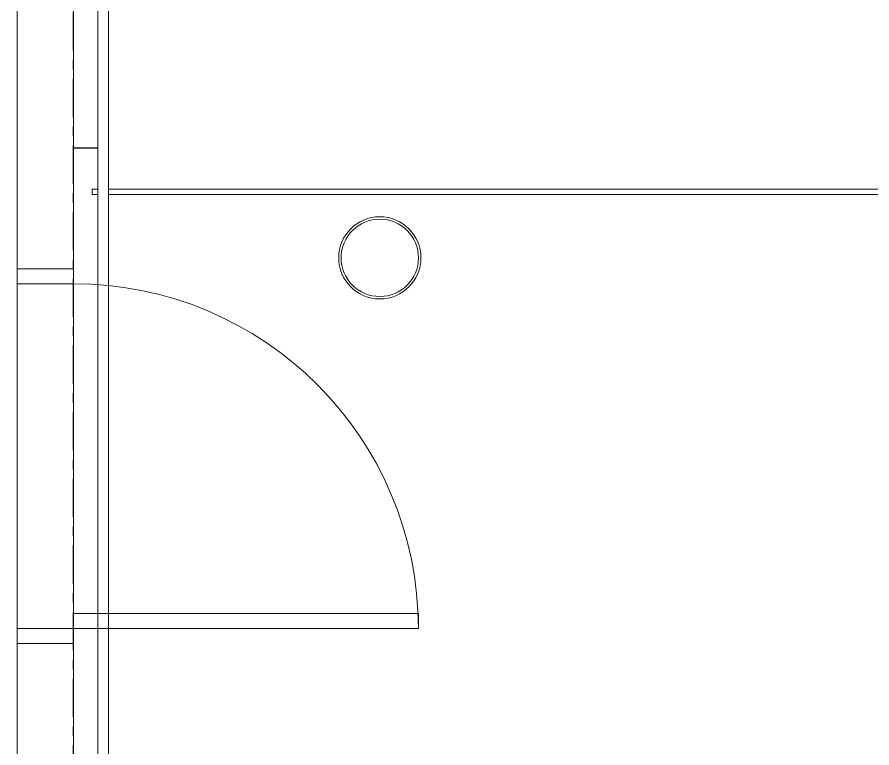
# Model space of a CAD drawing. Header units: millimetres. Extents: x -677815 to 406757, y -145898 to 39000.
# Drawn here: x 269850 to 272129, y -18598 to -16649 of the extents above; entities that cross this region are included whole.
import ezdxf

# ---------------------------------------------------------------- set-up
doc = ezdxf.new("R2010")
doc.units = ezdxf.units.MM
doc.header["$LTSCALE"] = 8
doc.linetypes.add('Xref building Toll$0$Grid Line', pattern=[22.225, 12.7, -3.175, 3.175, -3.175])
for name, color, linetype, lineweight in [('Xref building Toll$0$A-DOOR', 8, 'Continuous', 9), ('Xref building Toll$0$A-DOOR-HDLN', 8, 'Continuous', 9), ('Xref building Toll$0$A-FLOR', 8, 'Continuous', 25), ('Xref building Toll$0$A-GLAZ-CWMG', 8, 'Continuous', 9), ('Xref building Toll$0$A-WALL', 8, 'Continuous', 9), ('Xref building Toll$0$S-COLS', 8, 'Continuous', 9)]:
    doc.layers.add(name, color=color, linetype=linetype, lineweight=lineweight)
doc.layers.add('Xref building Toll$0$S-GRID', color=8, linetype='Continuous')

# ---------------------------------------------------------------- blocks, each defined once
blk = doc.blocks.new('Xref building Toll$0$Toll Grids')
at = {"layer": 'Xref building Toll$0$S-GRID', "linetype": 'Xref building Toll$0$Grid Line'}
blk.add_line((270000, -125373.3), (270000, 36031.5), dxfattribs=at)
blk = doc.blocks.new('Xref building Toll$0$_SBA 1SWING SPDoor 01a - 920W x 2040H WD-1991709-MASTER GROUND FLOOR')
at = {"layer": 'Xref building Toll$0$A-DOOR'}
for p, q in [((460, 995), (420, 995)), ((420, 75), (420, 995)), ((460, 995), (460, 75)), ((-500, 75), (-500, 75)), ((-500, 75), (-500, -75)), ((-500, 75), (-460, 75)), ((-500, 75), (-460, 75)), ((-500, -75), (-500, 75)), ((-460, -75), (-460, 75)), ((-460, 75), (-460, 75)), ((-460, 75), (-460, -75)), ((460, 75), (420, 75)), ((460, 75), (460, -75)), ((500, 75), (460, 75)), ((460, 75), (460, 75)), ((460, 75), (500, 75)), ((460, -75), (460, 75)), ((500, -75), (500, 75)), ((500, 75), (500, 75)), ((500, 75), (500, -75)), ((-460, -75), (-500, -75)), ((-500, -75), (-500, -75)), ((-460, -75), (-500, -75)), ((-460, -75), (-460, -75)), ((460, -75), (500, -75)), ((460, -75), (460, -75)), ((500, -75), (460, -75)), ((500, -75), (500, -75))]:
    blk.add_line(p, q, dxfattribs=at)
blk.add_arc((460, 75), 920, 90, 180, dxfattribs=at)
at = {"layer": 'Xref building Toll$0$A-DOOR-HDLN'}
blk.add_line((-460, 75), (460, 75), dxfattribs=at)
blk = doc.blocks.new('Xref building Toll$0$TUBELINE CHS Columns C350L0 _AS 1163_ _AUS_ - AS1_5 - 219_1x6_4 CHS-2145198-MASTER GROUND FLOOR')
at = {"layer": 'Xref building Toll$0$S-COLS', "lineweight": 18}
for radius, start, end in [(109.6, 360, 180), (103.1, 0, 180), (109.6, 180, 360), (103.1, 180, 0)]:
    blk.add_arc((0, 0), radius, start, end, dxfattribs=at)
blk = doc.blocks.new('Xref building Toll$0$Rectangular Mullion - _SBA 100 x 15mm-2260069-MASTER GROUND FLOOR')
at = {"layer": 'Xref building Toll$0$A-GLAZ-CWMG'}
for p, q in [((278050, 122890), (278050, 122905)), ((278050, 122905), (278065, 122905)), ((278065, 122890), (278050, 122890)), ((278094, 122905), (285765, 122905)), ((285765, 122890), (278094, 122890))]:
    blk.add_line(p, q, dxfattribs=at)
blk = doc.blocks.new('Xref building Toll$0$building block 28092016')
at = {"layer": 'Xref building Toll$0$A-FLOR'}
blk.add_line((992614.6, -688497.9), (992549.6, -688497.9), dxfattribs=at)
at = {"layer": 'Xref building Toll$0$A-WALL', "lineweight": 18}
for p, q in [((992643.6, -791593.5), (992643.6, -671405.5)), ((992614.6, -671434.5), (992614.6, -791564.5))]:
    blk.add_line(p, q, dxfattribs=at)
at = {"layer": 'Xref building Toll$0$A-WALL'}
for p, q in [((992549.6, -683499.5), (992549.6, -690339.5)), ((992399.6, -690339.5), (992399.6, -683626.5))]:
    blk.add_line(p, q, dxfattribs=at)
at = {"layer": 'Xref building Toll$0$A-DOOR', "rotation": 270}
blk.add_blockref('Xref building Toll$0$_SBA 1SWING SPDoor 01a - 920W x 2040H WD-1991709-MASTER GROUND FLOOR', (992474.6, -689319.5), dxfattribs=at)
at = {"layer": 'Xref building Toll$0$A-GLAZ-CWMG'}
blk.add_blockref('Xref building Toll$0$Rectangular Mullion - _SBA 100 x 15mm-2260069-MASTER GROUND FLOOR', (714549.7, -811511.9), dxfattribs=at)
at = {"layer": 'Xref building Toll$0$S-COLS'}
blk.add_blockref('Xref building Toll$0$TUBELINE CHS Columns C350L0 _AS 1163_ _AUS_ - AS1_5 - 219_1x6_4 CHS-2145198-MASTER GROUND FLOOR', (993366.6, -688790.5), dxfattribs=at)
blk = doc.blocks.new('Xref building Toll')
for name, p in [('Xref building Toll$0$Toll Grids', (0, 0)), ('Xref building Toll$0$building block 28092016', (-722549.6, 671499.5))]:
    blk.add_blockref(name, p)

msp = doc.modelspace()

# ---------------------------------------------------------------- block references
msp.add_blockref('Xref building Toll', (0, 0))

doc.saveas('drawing.dxf')
